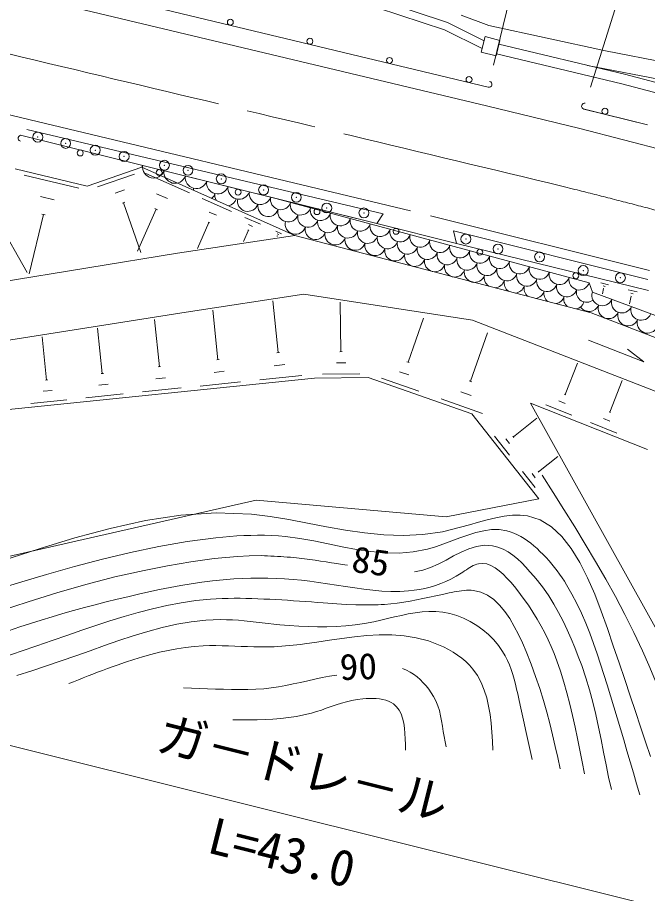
# Model space of a CAD drawing. Units: millimetres, scale not verified. Extents: x 40000 to 680000, y 20000 to 380000.
# Drawn here: x 223746 to 255532, y 263083 to 307276 of the extents above; entities that cross this region are included whole.
import ezdxf
from ezdxf.enums import TextEntityAlignment as Align

# ---------------------------------------------------------------- set-up
doc = ezdxf.new("R2010")
doc.units = ezdxf.units.MM
doc.header["$LTSCALE"] = 1000
doc.header["$PDMODE"] = 32
doc.header["$PDSIZE"] = 500
doc.linetypes.add('CHAIN', pattern=[18.5, 12, -1.5, 3.5, -1.5])
for name, color, linetype, lineweight in [('M-BGD', 7, 'Continuous', 13), ('M-BMK', 2, 'CHAIN', 13), ('M-STR-HTXT', 7, 'Continuous', 13)]:
    doc.layers.add(name, color=color, linetype=linetype, lineweight=lineweight)
doc.styles.add('@ＭＳ ゴシック', font='')
doc.styles.add('ＭＳ ゴシック', font='')
doc.styles.get('@ＭＳ ゴシック').set_extended_font_data('@MS Gothic')
doc.styles.get('ＭＳ ゴシック').set_extended_font_data('MS Gothic')

msp = doc.modelspace()

# ---------------------------------------------------------------- linework, layer by layer
at = {"layer": 'M-BGD'}
for p, q in [((217356, 311002), (247499, 303760)), ((247403, 302825), (218718, 309667)), ((247526, 306874), (246128, 307397)), ((247290, 306107), (245683, 306904)), ((253411, 305595), (247526, 306874)), ((247344, 306315), (247139, 305520)), ((248075, 306109), (247344, 306315)), ((247898, 305336), (248075, 306109)), ((247898, 305336), (247139, 305520)), ((253411, 305595), (260627, 304203)), ((260682, 303290), (252500, 304856)), ((243567, 297521), (221464, 302803)), ((252121, 301675), (247403, 302825)), ((255529, 301861), (252295, 302667)), ((252320, 302659), (255529, 301860)), ((224212, 301630), (242200, 297364)), ((252121, 301675), (262261, 299047)), ((223961, 301331), (241879, 296885)), ((230065, 299816), (223961, 301331)), ((227262, 298761), (223624, 299642)), ((230027, 299724), (227262, 298761)), ((230027, 299724), (230065, 299816)), ((237737, 296287), (230027, 299724)), ((230065, 299816), (236520, 298214)), ((224076, 299327), (226833, 298659)), ((227778, 298729), (229642, 299378)), ((230228, 299415), (232430, 298434)), ((228672, 298413), (229138, 298575)), ((230759, 298387), (231310, 298141)), ((224909, 298249), (225599, 298082)), ((229041, 297915), (229158, 297955)), ((229100, 297935), (229976, 295417)), ((233064, 298151), (234539, 297494)), ((238569, 297706), (236520, 298214)), ((236520, 298214), (252588, 293894)), ((230740, 297603), (229798, 295490)), ((230671, 297634), (230809, 297572)), ((233420, 297462), (233788, 297298)), ((241879, 296885), (238569, 297706)), ((222602, 297287), (224226, 294413)), ((225054, 297338), (224327, 294338)), ((224968, 297359), (225140, 297318)), ((235215, 297192), (235999, 296843)), ((242200, 297364), (241879, 296885)), ((255633, 294520), (244592, 297269)), ((233407, 296938), (232820, 295620)), ((233361, 296958), (233453, 296917)), ((235397, 296547), (235143, 295976)), ((235373, 296558), (235422, 296536)), ((235404, 296826), (235600, 296739)), ((245896, 295880), (241879, 296885)), ((245896, 295880), (241879, 296885)), ((237737, 296287), (231811, 295381)), ((236786, 296492), (237066, 296368)), ((236851, 296262), (236839, 296235)), ((236843, 296266), (236860, 296259)), ((236854, 296362), (236924, 296331)), ((252687, 292377), (237737, 296287)), ((245747, 296517), (245896, 295880)), ((255542, 294056), (245747, 296517)), ((255589, 293503), (245896, 295880)), ((255590, 293503), (245896, 295880)), ((231811, 295381), (221831, 293748)), ((252588, 293894), (252753, 293420)), ((253185, 293885), (253569, 293789)), ((253320, 293607), (253254, 293340)), ((253301, 293734), (253396, 293710)), ((253308, 293610), (253332, 293604)), ((254550, 293546), (255010, 293431)), ((238190, 293322), (232264, 292415)), ((246702, 291999), (238190, 293322)), ((252753, 293420), (259632, 290864)), ((254712, 293212), (254617, 292833)), ((254688, 293365), (254804, 293336)), ((254697, 293216), (254726, 293209)), ((236897, 290371), (236630, 292978)), ((240061, 290418), (240025, 292914)), ((232264, 292415), (221318, 290695)), ((233861, 290011), (233605, 292507)), ((259207, 289852), (252687, 292377)), ((230903, 289660), (230658, 292048)), ((243451, 289891), (244225, 292102)), ((246702, 291999), (256841, 288064)), ((228021, 289318), (227787, 291601)), ((246602, 288926), (247459, 291375)), ((225214, 288986), (224991, 291166)), ((255346, 289908), (252549, 290993)), ((236963, 290378), (236831, 290364)), ((240120, 290419), (240003, 290418)), ((255346, 289908), (254522, 290549)), ((233924, 290017), (233797, 290004)), ((243510, 289870), (243392, 289912)), ((230964, 289666), (230842, 289654)), ((237227, 289764), (236698, 289710)), ((240304, 289860), (239835, 289853)), ((251376, 288264), (252001, 289835)), ((222968, 287460), (238726, 289075)), ((228080, 289324), (227963, 289312)), ((231207, 289099), (230718, 289049)), ((234178, 289427), (233669, 289375)), ((238085, 289211), (235970, 288994)), ((238726, 289075), (241435, 289115)), ((241014, 289308), (239141, 289281)), ((246665, 287285), (241435, 289115)), ((243998, 288430), (242112, 289089)), ((243489, 289243), (243018, 289408)), ((225271, 288991), (225158, 288980)), ((228314, 288779), (227844, 288731)), ((232001, 288587), (230045, 288387)), ((235003, 288895), (232969, 288686)), ((246668, 288903), (246537, 288949)), ((253632, 287373), (254262, 288957)), ((225495, 288467), (225044, 288421)), ((229076, 288287), (227197, 288095)), ((246644, 288207), (246122, 288390)), ((251335, 288280), (251417, 288248)), ((226227, 287995), (224423, 287811)), ((247208, 287306), (245119, 288038)), ((256488, 275485), (249631, 287827)), ((255535, 285480), (249631, 287827)), ((250403, 287735), (251721, 287212)), ((251055, 287934), (251384, 287803)), ((250055, 282997), (246665, 287285)), ((253591, 287390), (253674, 287357)), ((248767, 286126), (249945, 287058)), ((252653, 286841), (253979, 286314)), ((253308, 287041), (253640, 286910)), ((248571, 285196), (247817, 286150)), ((248575, 285780), (248386, 286019)), ((248790, 286096), (248743, 286156)), ((250035, 284357), (251015, 285132)), ((249867, 283557), (249218, 284378)), ((249870, 284060), (249707, 284265)), ((250055, 284331), (250014, 284383)), ((235788, 282919), (217784, 278849)), ((245381, 282078), (235788, 282919)), ((245381, 282078), (250055, 282997))]:
    msp.add_line(p, q, dxfattribs=at)
for points in [[(245683, 306904), (245447, 307021), (242032, 308145), (236877, 309812), (234031, 310711), (228206, 312059), (224388, 312888)], [(247188, 305712), (245295, 306650), (241908, 307765), (236755, 309431), (233926, 310324), (228118, 311669), (224296, 312499)], [(332269, 280080), (330242, 280346), (326196, 280524), (309437, 286948), (289360, 293906), (275070, 298581), (265491, 301491), (254364, 304410), (248029, 305924)], [(332226, 279581), (330198, 279848), (326093, 280028), (309265, 286478), (289200, 293432), (274920, 298104), (265355, 301010), (254242, 303925), (247913, 305438)], [(258012, 267897), (257764, 268652), (257515, 269406), (257263, 270160), (257006, 270910), (256743, 271658), (256472, 272403), (256192, 273143), (255901, 273878), (255597, 274607), (255279, 275329), (254848, 276249), (254393, 277158), (253917, 278058), (253423, 278948), (252914, 279832), (252392, 280710), (251859, 281583), (251318, 282452), (250772, 283318), (250224, 284184)], [(255682, 269998), (255436, 270740), (255184, 271495), (254927, 272267), (254661, 273058), (254387, 273873), (254104, 274714), (253808, 275585), (253513, 276447), (253201, 277318), (252868, 278178), (252507, 279006), (252114, 279781), (251684, 280482), (251211, 281089), (250691, 281581), (250118, 281937), (249486, 282136), (249109, 282174), (248714, 282164), (248304, 282115), (247881, 282035), (247448, 281931), (247005, 281812), (246557, 281685), (246104, 281558), (245650, 281439), (245196, 281337), (244195, 281188), (243206, 281139), (242227, 281172), (241257, 281270), (240294, 281414), (239337, 281587), (238385, 281772), (237437, 281951), (236492, 282106), (235549, 282220), (233765, 282284), (231983, 282166), (230200, 281897), (228416, 281505), (226631, 281020), (224844, 280472), (223055, 279891)], [(222394, 278336), (223803, 278759), (225211, 279174), (226621, 279573), (228034, 279948), (229452, 280290), (230877, 280589), (232313, 280838), (233760, 281028), (234109, 281063), (234459, 281094), (234809, 281119), (235160, 281139), (235511, 281152), (235862, 281157), (236214, 281154), (236565, 281143), (236917, 281122), (237268, 281091), (237986, 280995), (238704, 280869), (239420, 280725), (240135, 280579), (240851, 280444), (241566, 280336), (242281, 280268), (242996, 280255), (243713, 280312), (244430, 280452), (244840, 280572), (245249, 280715), (245658, 280868), (246065, 281023), (246469, 281168), (246870, 281293), (247268, 281387), (247660, 281442), (248047, 281445), (248429, 281387), (248610, 281334), (248789, 281267), (248966, 281185), (249140, 281091), (249311, 280986), (249479, 280872), (249643, 280749), (249803, 280619), (249958, 280483), (250108, 280343), (250266, 280188), (250418, 280029), (250565, 279867), (250705, 279702), (250841, 279534), (250972, 279363), (251098, 279190), (251220, 279014), (251337, 278836), (251451, 278655), (251723, 278190), (251974, 277711), (252207, 277222), (252423, 276723), (252625, 276215), (252815, 275701), (252995, 275182), (253167, 274659), (253333, 274134), (253495, 273609), (253665, 273052), (253834, 272496), (254001, 271940), (254167, 271386), (254331, 270832), (254495, 270278), (254658, 269725), (254820, 269172), (254982, 268620), (255144, 268068)], [(253716, 268322), (253572, 268950), (253440, 269580), (253313, 270213), (253188, 270846), (253059, 271478), (252924, 272108), (252776, 272734), (252611, 273355), (252426, 273970), (252215, 274577), (252043, 275031), (251865, 275485), (251678, 275936), (251482, 276384), (251273, 276825), (251050, 277258), (250811, 277681), (250554, 278092), (250278, 278489), (249979, 278869), (249792, 279092), (249598, 279318), (249396, 279542), (249187, 279759), (248968, 279964), (248739, 280151), (248499, 280316), (248248, 280453), (247985, 280559), (247709, 280627), (247305, 280650), (246910, 280593), (246520, 280472), (246134, 280306), (245750, 280111), (245366, 279904), (244979, 279704), (244587, 279526), (244189, 279389), (243783, 279310)], [(236035, 280135), (235441, 280120), (234848, 280087), (234255, 280038), (233664, 279975), (233073, 279899), (232484, 279812), (231896, 279715), (231309, 279611), (230724, 279500), (230141, 279384), (228659, 279052), (227190, 278667), (225730, 278243), (224277, 277792), (222827, 277330)], [(236035, 280135), (236200, 280125), (236365, 280116), (236531, 280107), (236696, 280099), (236861, 280090), (237027, 280081), (237192, 280071), (237357, 280059), (237522, 280045), (237686, 280030), (237958, 280000), (238230, 279967), (238501, 279931), (238772, 279893), (239042, 279853), (239313, 279812), (239583, 279770), (239854, 279729), (240124, 279689), (240395, 279650)], [(223008, 276237), (223866, 276532), (224405, 276709), (224946, 276880), (225488, 277045), (226031, 277204), (226575, 277357), (227121, 277506), (227669, 277650), (228217, 277789), (228767, 277925), (229319, 278057), (229849, 278180), (230380, 278298), (230912, 278412), (231446, 278518), (231980, 278617), (232516, 278707), (233053, 278786), (233591, 278854), (234129, 278910), (234669, 278951), (235093, 278974), (235518, 278987), (235944, 278991), (236369, 278987), (236796, 278973), (237222, 278951), (237649, 278921), (238076, 278882), (238503, 278835), (238930, 278780), (239388, 278713), (239846, 278641), (240303, 278567), (240760, 278497), (241216, 278432), (241672, 278379), (242126, 278339), (242578, 278318), (243030, 278320), (243479, 278347), (243753, 278378), (244025, 278421), (244296, 278476), (244565, 278544), (244833, 278625), (245097, 278719), (245359, 278827), (245618, 278949), (245873, 279086), (246125, 279239), (246214, 279297), (246303, 279356), (246392, 279415), (246480, 279472), (246568, 279527), (246656, 279578), (246743, 279624), (246831, 279663), (246918, 279695), (247006, 279719), (247216, 279738), (247427, 279706), (247636, 279630), (247843, 279515), (248047, 279367), (248247, 279193), (248443, 278999), (248633, 278789), (248816, 278571), (248992, 278349), (249267, 277984), (249521, 277626), (249755, 277273), (249969, 276924), (250167, 276577), (250349, 276231), (250518, 275884), (250674, 275536), (250819, 275183), (250955, 274826), (251140, 274295), (251310, 273752), (251467, 273198), (251614, 272634), (251750, 272061), (251879, 271482), (252001, 270897), (252119, 270308), (252233, 269717), (252346, 269124)], [(240336, 277659), (239172, 277746), (238873, 277768), (238574, 277790), (238274, 277812), (237975, 277833), (237675, 277853), (237376, 277873), (237076, 277891), (236775, 277909), (236475, 277925), (236175, 277940), (235874, 277953), (235574, 277963), (235273, 277971), (234973, 277975), (234673, 277976), (234373, 277972), (234073, 277964), (233774, 277950), (233476, 277931), (232741, 277858), (232010, 277751), (231283, 277614), (230560, 277450), (229840, 277264), (229123, 277058), (228410, 276837), (227698, 276605), (226989, 276365), (226282, 276121), (225499, 275849), (224718, 275577), (223937, 275307), (223157, 275039)], [(251128, 269372), (251004, 269939), (250877, 270507), (250743, 271079), (250602, 271655), (250448, 272237), (250280, 272827), (250095, 273427), (249890, 274037), (249661, 274659), (249406, 275295), (249223, 275721), (249025, 276145), (248812, 276558), (248582, 276950), (248333, 277313), (248063, 277637), (247772, 277915), (247458, 278136), (247119, 278293), (246754, 278375), (246637, 278384), (246518, 278386), (246398, 278382), (246275, 278373), (246152, 278358), (246027, 278340), (245902, 278319), (245776, 278295), (245650, 278270), (245525, 278243), (245190, 278171), (244859, 278098), (244530, 278026), (244204, 277957), (243879, 277892), (243555, 277831), (243231, 277777), (242907, 277730), (242582, 277693), (242255, 277666), (242097, 277657), (241938, 277650), (241779, 277646), (241620, 277643), (241461, 277642), (241301, 277643), (241141, 277644), (240980, 277647), (240820, 277649), (240336, 277659)], [(223719, 274078), (224462, 274317), (225205, 274562), (225949, 274814), (226694, 275073), (227415, 275331), (228137, 275590), (228861, 275844), (229587, 276085), (230314, 276308), (231044, 276505), (231777, 276669), (232513, 276795), (233252, 276874), (233994, 276902), (234291, 276897), (234589, 276884), (234888, 276864), (235186, 276838), (235485, 276809), (235785, 276776), (236085, 276742), (236385, 276707), (236685, 276674), (236985, 276642), (237460, 276600), (237934, 276568), (238408, 276546), (238883, 276537), (239357, 276541), (239831, 276559), (240304, 276592), (240777, 276642), (241249, 276709), (241721, 276795), (242071, 276870), (242419, 276952), (242768, 277035), (243116, 277116), (243464, 277189), (243812, 277250), (244159, 277294), (244506, 277317), (244853, 277314), (245200, 277281), (245557, 277212), (245910, 277108), (246257, 276971), (246593, 276804), (246917, 276609), (247224, 276387), (247511, 276143), (247776, 275877), (248014, 275591), (248223, 275289), (248350, 275069), (248463, 274843), (248563, 274612), (248652, 274375), (248731, 274135), (248802, 273891), (248867, 273645), (248927, 273397), (248983, 273148), (249038, 272899), (249106, 272590), (249173, 272282), (249240, 271975), (249307, 271669), (249374, 271363), (249440, 271057), (249507, 270752), (249573, 270447), (249640, 270142), (249706, 269837)], [(247735, 270319), (247710, 270773), (247680, 271225), (247640, 271670), (247587, 272108), (247515, 272535), (247421, 272947), (247298, 273344), (247143, 273720), (246952, 274075), (246718, 274405), (246548, 274599), (246362, 274782), (246161, 274953), (245946, 275113), (245721, 275262), (245485, 275398), (245242, 275523), (244992, 275636), (244737, 275736), (244480, 275825), (243867, 275984), (243249, 276083), (242627, 276128), (242001, 276129), (241372, 276094), (240742, 276031), (240111, 275950), (239480, 275858), (238851, 275763), (238224, 275676), (238033, 275651), (237842, 275629), (237651, 275608), (237461, 275589), (237270, 275571), (237080, 275557), (236889, 275544), (236699, 275534), (236509, 275527), (236318, 275522), (235998, 275521), (235677, 275526), (235356, 275536), (235035, 275548), (234713, 275562), (234392, 275574), (234071, 275584), (233750, 275589), (233429, 275587), (233109, 275577), (232667, 275546), (232226, 275497), (231786, 275431), (231349, 275349), (230913, 275253), (230479, 275144), (230048, 275024), (229620, 274894), (229194, 274755), (228771, 274609), (228524, 274521), (228279, 274431), (228034, 274339), (227789, 274246), (227546, 274152), (227303, 274056), (227061, 273960), (226819, 273864), (226577, 273766), (226335, 273669)], [(232116, 273452), (232521, 273445), (232927, 273432), (233333, 273416), (233739, 273399), (234145, 273384), (234550, 273373), (234956, 273368), (235361, 273372), (235766, 273386), (236170, 273414), (236543, 273456), (236914, 273511), (237284, 273579), (237653, 273654), (238021, 273735), (238388, 273818), (238756, 273899), (239125, 273976), (239495, 274046), (239866, 274105)], [(243170, 274428), (243366, 274352), (243554, 274256), (243733, 274143), (243904, 274014), (244066, 273871), (244219, 273717), (244362, 273554), (244496, 273383), (244620, 273208), (244733, 273029), (244856, 272798), (244954, 272556), (245032, 272307), (245094, 272050), (245144, 271789), (245187, 271525), (245228, 271260), (245269, 270995), (245317, 270733), (245374, 270475)], [(234609, 271841), (235017, 271841), (235424, 271843), (235830, 271850), (236234, 271862), (236635, 271883), (237033, 271914), (237427, 271958), (237816, 272016), (238200, 272091), (238578, 272185), (238829, 272259), (239079, 272340), (239328, 272425), (239578, 272511), (239831, 272596), (240086, 272677), (240347, 272751), (240613, 272816), (240887, 272869), (241169, 272906), (241338, 272921), (241509, 272928), (241679, 272928), (241848, 272919), (242013, 272901), (242172, 272874), (242324, 272836), (242467, 272786), (242600, 272724), (242719, 272649), (242876, 272508), (243002, 272338), (243102, 272142), (243177, 271923), (243232, 271684), (243271, 271430), (243296, 271162), (243310, 270885), (243318, 270601), (243323, 270314)]]:
    msp.add_lwpolyline(points, dxfattribs=at)
for centre in [(234485, 307041), (238500, 306076), (242515, 305112), (246530, 304147), (253387, 302548), (226911, 300444), (230893, 299456), (234875, 298468), (238856, 297480), (242847, 296488), (247072, 295437), (251918, 294249)]:
    msp.add_circle(centre, 150, dxfattribs=at)
for centre, radius, start, end in [((247534, 303906), 150, 256.4911, 76.4911), ((252357, 302805), 150, 76.0077, 256.0077), ((223925, 301185), 150, 76.0641, 256.0641), ((230616, 299735), 557, 171.6462, 340.4822), ((231692, 299468), 557, 171.6462, 340.4822), ((232768, 299201), 557, 171.6462, 340.4822), ((233843, 298934), 557, 171.6462, 340.4822), ((234919, 298667), 557, 171.6462, 340.4822), ((233185, 298580), 557, 171.6462, 181.5789), ((233185, 298580), 557, 310.3738, 340.4822), ((234260, 298313), 557, 171.6462, 207.3086), ((235995, 298400), 557, 171.6462, 340.4822), ((234260, 298313), 557, 284.6441, 340.4822), ((235364, 298014), 520, 167.1502, 342.75), ((236395, 297750), 520, 167.1502, 342.75), ((237027, 298099), 520, 167.1502, 342.75), ((238031, 297829), 520, 167.1502, 342.75), ((237399, 297480), 520, 167.1502, 342.75), ((239036, 297559), 520, 167.1502, 342.75), ((237771, 296862), 520, 167.1502, 342.75), ((238403, 297210), 520, 167.1502, 342.75), ((239408, 296940), 520, 167.1502, 342.75), ((240040, 297289), 520, 167.1502, 342.75), ((241044, 297019), 520, 167.1502, 342.75), ((238776, 296592), 520, 167.1502, 342.75), ((240412, 296670), 520, 167.1502, 342.75), ((242048, 296749), 520, 167.1502, 342.75), ((243053, 296478), 520, 167.1502, 342.75), ((239780, 296322), 520, 167.1502, 342.75), ((240784, 296052), 520, 167.1502, 342.75), ((241416, 296400), 520, 167.1502, 342.75), ((242421, 296130), 520, 167.1502, 342.75), ((244057, 296208), 520, 167.1502, 342.75), ((241789, 295782), 520, 167.1502, 342.75), ((243425, 295860), 520, 167.1502, 342.75), ((244429, 295590), 520, 167.1502, 342.75), ((245061, 295938), 520, 167.1502, 342.75), ((246066, 295668), 520, 167.1502, 342.75), ((242793, 295512), 520, 167.1502, 342.75), ((243797, 295242), 520, 167.1502, 342.75), ((245433, 295320), 520, 167.1502, 342.75), ((247070, 295398), 520, 167.1502, 342.75), ((248074, 295128), 520, 167.1502, 342.75), ((244801, 294972), 520, 167.1502, 342.75), ((245806, 294702), 520, 167.1502, 342.75), ((246438, 295050), 520, 167.1502, 342.75), ((247442, 294780), 520, 167.1502, 342.75), ((249078, 294858), 520, 167.1502, 342.75), ((246810, 294432), 520, 167.1502, 342.75), ((248446, 294510), 520, 167.1502, 342.75), ((249451, 294240), 520, 167.1502, 342.75), ((250083, 294588), 520, 167.1502, 342.75), ((251087, 294318), 520, 167.1502, 342.75), ((247814, 294162), 520, 167.1502, 236.864), ((247814, 294162), 520, 273.8217, 342.75), ((248819, 293892), 520, 167.1502, 234.5293), ((250455, 293970), 520, 167.1502, 342.75), ((252091, 294048), 520, 167.1502, 342.75), ((248819, 293892), 520, 276.1564, 342.75), ((249823, 293622), 520, 167.1502, 232.4218), ((249823, 293622), 520, 278.2638, 342.75), ((250827, 293352), 520, 167.1502, 230.4836), ((251459, 293700), 520, 167.1502, 342.75), ((252463, 293430), 520, 167.1502, 308.2207), ((250827, 293352), 520, 280.202, 342.75), ((251831, 293082), 520, 167.1502, 228.6777), ((253253, 293260), 525, 162.2571, 336.9765), ((254235, 292895), 525, 162.2571, 336.9765), ((251831, 293082), 520, 282.008, 342.75), ((252587, 292973), 525, 214.6768, 336.9765), ((253570, 292608), 525, 162.2571, 336.9765), ((255218, 292529), 525, 162.2571, 336.9765), ((254552, 292243), 525, 162.2571, 336.9765), ((255535, 291878), 525, 162.2571, 336.9765)]:
    msp.add_arc(centre, radius, start, end, dxfattribs=at)
for p in [(224769, 301241), (226176, 300926), (227665, 300581), (229127, 300265), (231158, 299822), (232349, 299568), (234026, 299135), (236162, 298580), (237813, 298203), (239351, 297666), (241224, 297419), (246370, 296098), (247988, 295599), (250087, 295198), (252290, 294512), (254165, 294145)]:
    msp.add_point(p, dxfattribs=at)
at = {"layer": 'M-BMK'}
for centre, radius, start, end in [((-1618759, -7463437), 7984272, 76.45025, 76.76393), ((141499, -137647), 450000, 72.07455, 75.802)]:
    msp.add_arc(centre, radius, start, end, dxfattribs=at)
at = {"layer": 'M-STR-HTXT'}
for p, q in [((247767, 304878), (255009, 335021)), ((252656, 303759), (261939, 333336)), ((216686, 272226), (258432, 261791))]:
    msp.add_line(p, q, dxfattribs=at)

# ---------------------------------------------------------------- texts
at = {"layer": 'M-BGD', "style": 'ＭＳ ゴシック', "width": 1.05}
for s, rotation, p in [('85', 351.98, (241573, 279850)), ('90', 1.98, (240942, 274537))]:
    msp.add_text(s, height=1320, rotation=rotation, dxfattribs=at).set_placement(p, align=Align.MIDDLE_CENTER)
at = {"layer": 'M-STR-HTXT', "style": 'ＭＳ ゴシック'}
msp.add_text('ガ－ドレ－ル', height=1833, rotation=345.966, dxfattribs=at).set_placement((237801, 267979), align=Align.BOTTOM_CENTER)
at = {"layer": 'M-STR-HTXT', "style": '@ＭＳ ゴシック'}
msp.add_text('L=43.0', height=1833, rotation=345.966, dxfattribs=at).set_placement((237316, 266039), align=Align.TOP_CENTER)

doc.saveas('drawing.dxf')
